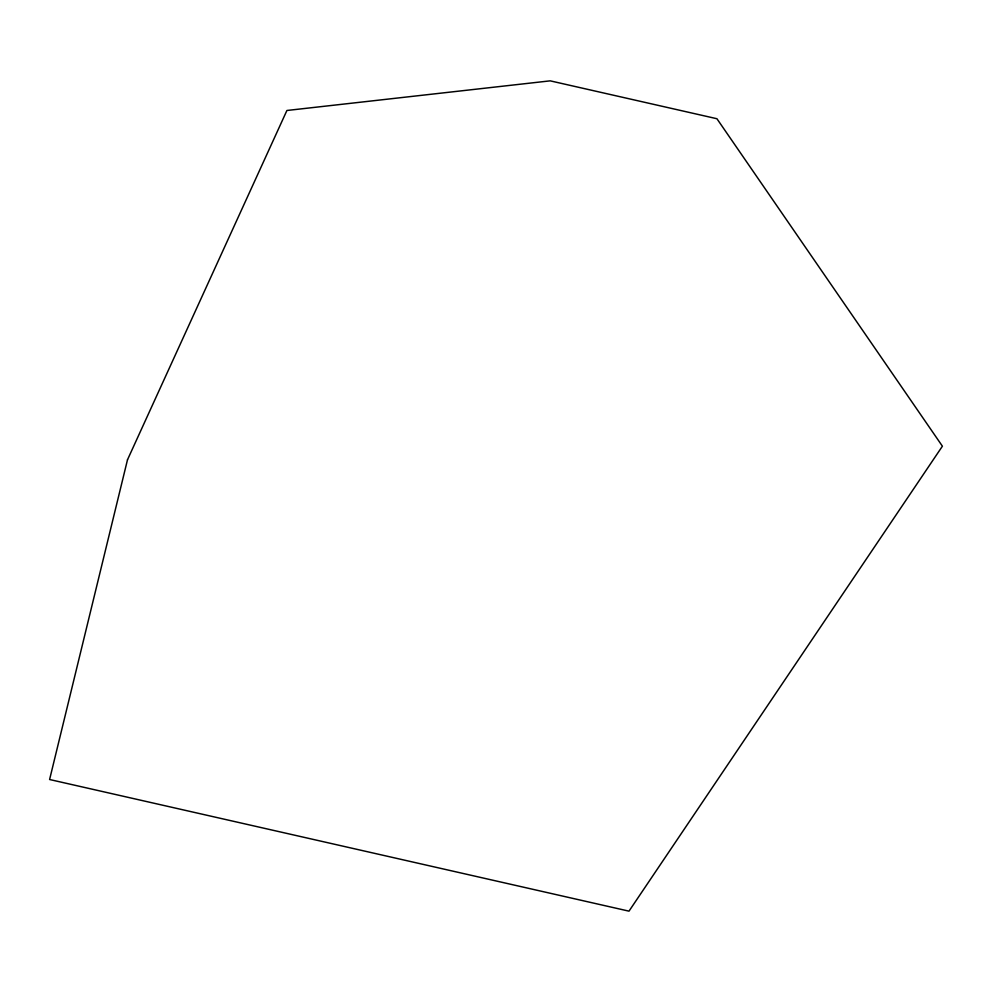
<?xml version="1.0" encoding="UTF-8"?>
<svg xmlns="http://www.w3.org/2000/svg" width="992" height="992" viewBox="0 0 992 992"><rect width="100%" height="100%" fill="white"/><g stroke="black" fill="none" stroke-linecap="round" stroke-linejoin="round"><path stroke-width="1.49" d="M127.497 459.767L49.6 779.514L628.99 911.152L942.4 446.189L716.931 118.73L550.2 80.848L286.911 110.484L127.497 459.767"/></g></svg>
